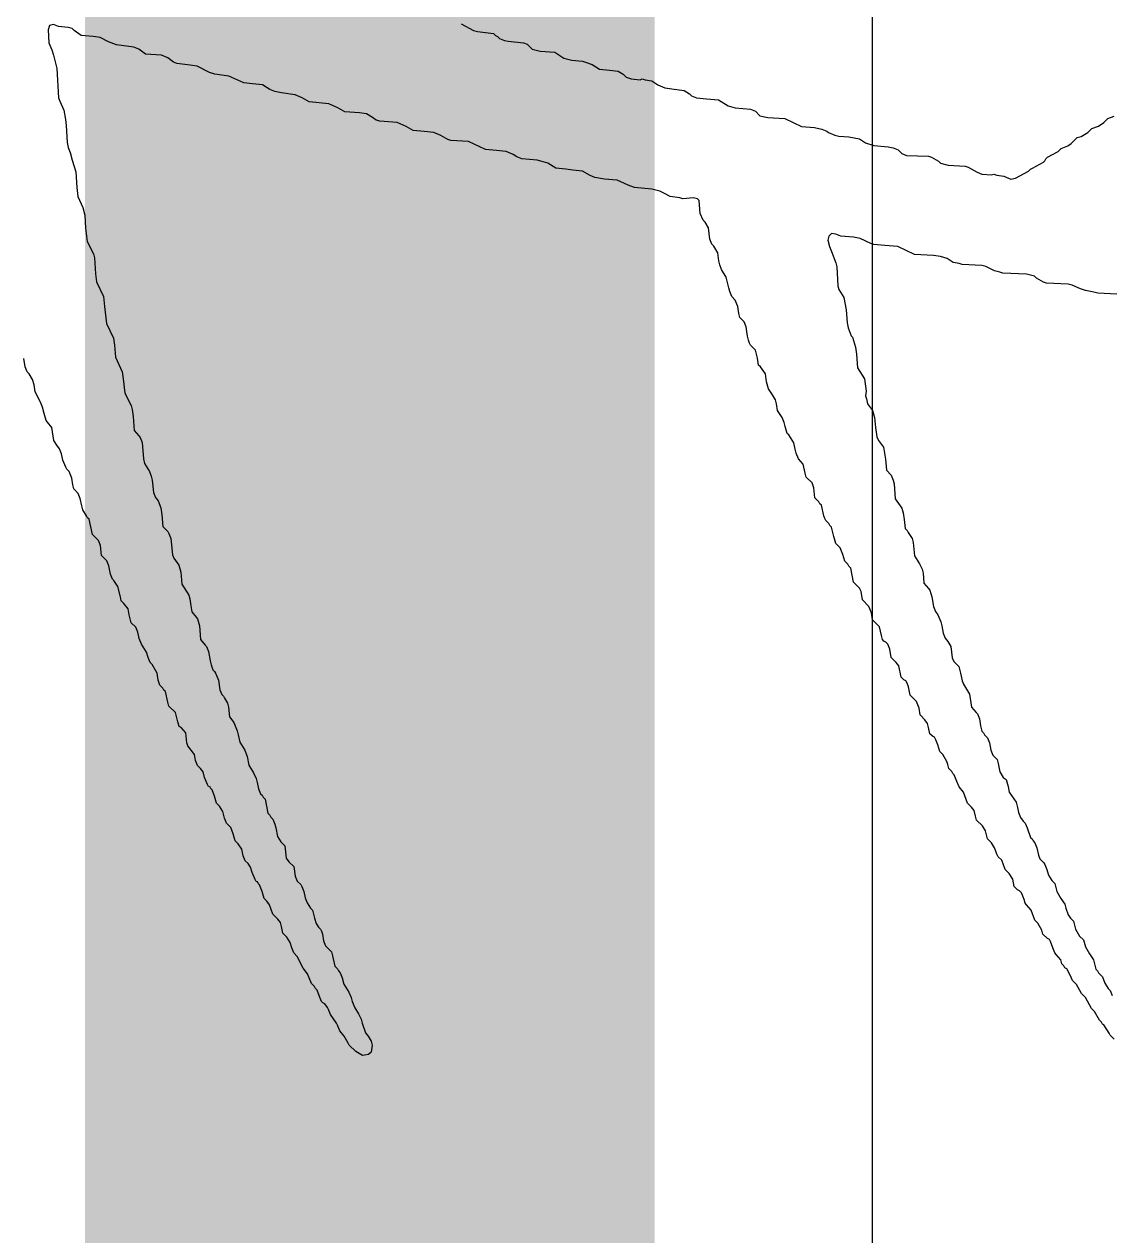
# Model space of a CAD drawing. Header units: inches. Extents: x 0 to 12.8, y -0.1 to 3.5.
# Drawn here: x 0.3237 to 0.4001, y 0.968 to 1.053 of the extents above; entities that cross this region are included whole.
import ezdxf

# ---------------------------------------------------------------- set-up
doc = ezdxf.new("R2010")
doc.units = ezdxf.units.IN
doc.header["$MEASUREMENT"] = 0
doc.layers.add('Bottom Layer', color=5, linetype='Continuous')
doc.layers.add('Bottom Overlay', color=54, linetype='Continuous')

msp = doc.modelspace()

# ---------------------------------------------------------------- linework, layer by layer
at = {"layer": 'Bottom Layer'}
msp.add_line((0.383302, 0.904), (0.383302, 1.498377), dxfattribs=at)
at = {"layer": 'Bottom Layer', "const_width": 0.04}
msp.add_lwpolyline([(0.348, 0.904), (0.348, 1.513)], dxfattribs=at)
at = {"layer": 'Bottom Overlay'}
for p, q in [((0.325516, 1.052962), (0.325411, 1.052649)), ((0.325794, 1.053031), (0.325516, 1.052962)), ((0.326142, 1.052892), (0.325794, 1.053031)), ((0.326838, 1.052823), (0.326142, 1.052892)), ((0.327116, 1.052753), (0.326838, 1.052823)), ((0.327255, 1.052614), (0.327116, 1.052753)), ((0.354426, 1.053066), (0.355296, 1.052614)), ((0.325411, 1.052649), (0.325481, 1.051744)), ((0.327742, 1.052266), (0.327255, 1.052614)), ((0.328577, 1.052196), (0.327742, 1.052266)), ((0.329064, 1.052127), (0.328577, 1.052196)), ((0.329655, 1.051814), (0.329064, 1.052127)), ((0.355296, 1.052614), (0.355574, 1.052544)), ((0.355574, 1.052544), (0.356687, 1.052405)), ((0.356687, 1.052405), (0.356826, 1.052266)), ((0.356826, 1.052266), (0.356966, 1.052196)), ((0.356966, 1.052196), (0.357105, 1.052057)), ((0.357105, 1.052057), (0.357453, 1.051918)), ((0.357453, 1.051918), (0.357731, 1.051849)), ((0.325481, 1.051744), (0.325689, 1.051257)), ((0.325689, 1.051257), (0.325794, 1.050874)), ((0.330212, 1.051605), (0.329655, 1.051814)), ((0.33143, 1.051431), (0.330212, 1.051605)), ((0.331778, 1.051292), (0.33143, 1.051431)), ((0.332265, 1.050944), (0.331778, 1.051292)), ((0.357731, 1.051849), (0.35881, 1.051744)), ((0.35881, 1.051744), (0.359053, 1.05164)), ((0.359053, 1.05164), (0.359401, 1.051292)), ((0.359401, 1.051292), (0.359958, 1.051153)), ((0.359958, 1.051153), (0.361001, 1.051083)), ((0.361001, 1.051083), (0.361627, 1.050666)), ((0.325794, 1.050874), (0.325863, 1.050596)), ((0.325863, 1.050596), (0.325968, 1.050213)), ((0.325968, 1.050213), (0.326037, 1.049935)), ((0.333378, 1.050874), (0.332265, 1.050944)), ((0.33383, 1.050701), (0.333378, 1.050874)), ((0.334213, 1.050387), (0.33383, 1.050701)), ((0.334456, 1.050283), (0.334213, 1.050387)), ((0.335396, 1.050179), (0.334456, 1.050283)), ((0.335883, 1.050109), (0.335396, 1.050179)), ((0.361627, 1.050666), (0.362184, 1.050527)), ((0.362184, 1.050527), (0.36295, 1.050457)), ((0.36295, 1.050457), (0.363158, 1.050387)), ((0.363158, 1.050387), (0.363611, 1.050213)), ((0.363611, 1.050213), (0.364132, 1.0499)), ((0.326037, 1.049935), (0.326142, 1.047883)), ((0.336753, 1.049657), (0.335883, 1.050109)), ((0.337135, 1.049552), (0.336753, 1.049657)), ((0.33811, 1.049413), (0.337135, 1.049552)), ((0.339153, 1.048926), (0.33811, 1.049413)), ((0.364132, 1.0499), (0.364828, 1.049831)), ((0.364828, 1.049831), (0.365454, 1.049761)), ((0.365454, 1.049761), (0.365802, 1.049552)), ((0.365802, 1.049552), (0.366011, 1.049344)), ((0.366011, 1.049344), (0.366359, 1.049205)), ((0.339779, 1.048857), (0.339153, 1.048926)), ((0.340475, 1.048787), (0.339779, 1.048857)), ((0.340997, 1.048474), (0.340475, 1.048787)), ((0.341345, 1.048335), (0.340997, 1.048474)), ((0.366359, 1.049205), (0.366985, 1.049135)), ((0.366985, 1.049135), (0.367124, 1.049205)), ((0.367124, 1.049205), (0.367333, 1.049135)), ((0.367333, 1.049135), (0.36782, 1.049065)), ((0.36782, 1.049065), (0.368238, 1.048787)), ((0.368238, 1.048787), (0.368725, 1.048578)), ((0.368725, 1.048578), (0.369212, 1.048509)), ((0.369212, 1.048509), (0.370082, 1.048404)), ((0.326142, 1.047883), (0.326246, 1.047639)), ((0.326246, 1.047639), (0.326524, 1.047013)), ((0.341797, 1.04823), (0.341345, 1.048335)), ((0.342771, 1.048091), (0.341797, 1.04823)), ((0.343258, 1.047883), (0.342771, 1.048091)), ((0.343745, 1.047604), (0.343258, 1.047883)), ((0.370082, 1.048404), (0.370464, 1.048161)), ((0.370464, 1.048161), (0.370603, 1.048022)), ((0.370603, 1.048022), (0.370951, 1.047883)), ((0.370951, 1.047883), (0.371647, 1.047813)), ((0.371647, 1.047813), (0.372482, 1.047743)), ((0.372482, 1.047743), (0.373178, 1.047326)), ((0.326524, 1.047013), (0.326629, 1.046352)), ((0.345137, 1.047465), (0.343745, 1.047604)), ((0.345763, 1.047187), (0.345137, 1.047465)), ((0.34625, 1.046908), (0.345763, 1.047187)), ((0.347294, 1.046839), (0.34625, 1.046908)), ((0.347781, 1.046769), (0.347294, 1.046839)), ((0.348199, 1.046491), (0.347781, 1.046769)), ((0.373178, 1.047326), (0.373665, 1.047187)), ((0.373665, 1.047187), (0.374743, 1.047082)), ((0.374743, 1.047082), (0.375091, 1.046943)), ((0.375091, 1.046943), (0.375404, 1.04663)), ((0.326629, 1.046352), (0.326698, 1.045934)), ((0.326698, 1.045934), (0.326768, 1.044751)), ((0.348442, 1.046317), (0.348199, 1.046491)), ((0.34872, 1.046247), (0.348442, 1.046317)), ((0.349938, 1.046143), (0.34872, 1.046247)), ((0.350564, 1.045865), (0.349938, 1.046143)), ((0.375404, 1.04663), (0.375961, 1.046491)), ((0.375961, 1.046491), (0.377144, 1.046421)), ((0.377144, 1.046421), (0.378327, 1.045865)), ((0.399166, 1.045899), (0.399549, 1.046143)), ((0.399549, 1.046143), (0.399827, 1.046421)), ((0.399827, 1.046421), (0.400279, 1.046595)), ((0.351051, 1.045586), (0.350564, 1.045865)), ((0.351817, 1.045517), (0.351051, 1.045586)), ((0.352513, 1.045447), (0.351817, 1.045517)), ((0.353, 1.045238), (0.352513, 1.045447)), ((0.353487, 1.04496), (0.353, 1.045238)), ((0.378327, 1.045865), (0.379231, 1.045795)), ((0.379231, 1.045795), (0.379753, 1.045691)), ((0.379753, 1.045691), (0.380101, 1.045552)), ((0.380101, 1.045552), (0.380205, 1.045447)), ((0.380205, 1.045447), (0.380658, 1.045273)), ((0.380658, 1.045273), (0.380936, 1.045204)), ((0.380936, 1.045204), (0.381632, 1.045134)), ((0.381632, 1.045134), (0.382397, 1.044995)), ((0.397253, 1.044682), (0.39767, 1.045099)), ((0.39767, 1.045099), (0.397948, 1.045169)), ((0.397948, 1.045169), (0.398435, 1.045447)), ((0.398435, 1.045447), (0.398714, 1.045726)), ((0.398714, 1.045726), (0.399166, 1.045899)), ((0.326768, 1.044751), (0.326838, 1.044404)), ((0.326838, 1.044404), (0.326977, 1.044056)), ((0.353695, 1.044891), (0.353487, 1.04496)), ((0.354948, 1.044821), (0.353695, 1.044891)), ((0.356131, 1.044264), (0.354948, 1.044821)), ((0.356896, 1.044195), (0.356131, 1.044264)), ((0.382397, 1.044995), (0.382815, 1.044717)), ((0.382815, 1.044717), (0.383406, 1.044543)), ((0.383406, 1.044543), (0.384415, 1.044438)), ((0.384415, 1.044438), (0.384763, 1.044369)), ((0.384763, 1.044369), (0.385111, 1.04423)), ((0.385111, 1.04423), (0.385354, 1.043986)), ((0.396348, 1.044125), (0.396557, 1.044334)), ((0.396557, 1.044334), (0.397009, 1.044508)), ((0.397009, 1.044508), (0.397253, 1.044682)), ((0.326977, 1.044056), (0.327116, 1.043499)), ((0.327116, 1.043499), (0.327359, 1.042699)), ((0.357592, 1.044125), (0.356896, 1.044195)), ((0.358079, 1.043916), (0.357592, 1.044125)), ((0.358322, 1.043743), (0.358079, 1.043916)), ((0.35867, 1.043603), (0.358322, 1.043743)), ((0.359749, 1.043499), (0.35867, 1.043603)), ((0.360027, 1.043429), (0.359749, 1.043499)), ((0.360514, 1.04329), (0.360027, 1.043429)), ((0.385354, 1.043986), (0.385702, 1.043847)), ((0.385702, 1.043847), (0.387233, 1.043777)), ((0.387233, 1.043777), (0.387442, 1.043708)), ((0.387442, 1.043708), (0.387929, 1.043429)), ((0.387929, 1.043429), (0.388068, 1.04329)), ((0.395304, 1.04336), (0.395409, 1.043464)), ((0.395409, 1.043464), (0.395478, 1.043603)), ((0.395478, 1.043603), (0.395583, 1.043708)), ((0.395583, 1.043708), (0.396348, 1.044125)), ((0.327359, 1.042699), (0.327429, 1.041586)), ((0.361071, 1.042942), (0.360514, 1.04329)), ((0.361767, 1.042873), (0.361071, 1.042942)), ((0.362254, 1.042803), (0.361767, 1.042873)), ((0.36295, 1.042734), (0.362254, 1.042803)), ((0.363471, 1.04242), (0.36295, 1.042734)), ((0.388068, 1.04329), (0.388625, 1.043151)), ((0.388625, 1.043151), (0.389807, 1.043081)), ((0.389807, 1.043081), (0.390016, 1.043012)), ((0.390016, 1.043012), (0.390642, 1.042664)), ((0.390642, 1.042664), (0.39099, 1.042525)), ((0.39099, 1.042525), (0.391651, 1.04249)), ((0.391651, 1.04249), (0.391825, 1.042525)), ((0.391825, 1.042525), (0.392034, 1.042455)), ((0.393356, 1.042247), (0.394261, 1.042734)), ((0.394261, 1.042734), (0.3944, 1.042873)), ((0.3944, 1.042873), (0.394539, 1.042942)), ((0.394539, 1.042942), (0.395304, 1.04336)), ((0.363819, 1.042281), (0.363471, 1.04242)), ((0.36448, 1.042177), (0.363819, 1.042281)), ((0.365385, 1.042107), (0.36448, 1.042177)), ((0.36615, 1.041759), (0.365385, 1.042107)), ((0.366602, 1.041586), (0.36615, 1.041759)), ((0.392034, 1.042455), (0.392521, 1.042386)), ((0.392521, 1.042386), (0.393008, 1.042177)), ((0.393008, 1.042177), (0.393356, 1.042247)), ((0.327429, 1.041586), (0.327499, 1.040959)), ((0.327499, 1.040959), (0.327846, 1.040194)), ((0.36782, 1.041481), (0.366602, 1.041586)), ((0.368377, 1.041342), (0.36782, 1.041481)), ((0.36869, 1.041168), (0.368377, 1.041342)), ((0.369107, 1.040959), (0.36869, 1.041168)), ((0.369768, 1.040855), (0.369107, 1.040959)), ((0.369977, 1.040785), (0.369768, 1.040855)), ((0.370742, 1.040855), (0.369977, 1.040785)), ((0.371021, 1.040785), (0.370742, 1.040855)), ((0.327846, 1.040194), (0.327986, 1.039637)), ((0.371125, 1.040681), (0.371021, 1.040785)), ((0.371195, 1.039776), (0.371125, 1.040681)), ((0.327986, 1.039637), (0.328055, 1.038733)), ((0.371403, 1.039289), (0.371195, 1.039776)), ((0.371543, 1.03915), (0.371403, 1.039289)), ((0.371786, 1.038768), (0.371543, 1.03915)), ((0.328055, 1.038733), (0.328159, 1.037793)), ((0.371891, 1.037967), (0.371786, 1.038768)), ((0.380414, 1.03835), (0.38024, 1.038176)), ((0.380727, 1.038315), (0.380414, 1.03835)), ((0.381075, 1.038176), (0.380727, 1.038315)), ((0.328159, 1.037793), (0.328612, 1.036924)), ((0.37203, 1.037619), (0.371891, 1.037967)), ((0.372169, 1.03748), (0.37203, 1.037619)), ((0.372447, 1.036993), (0.372169, 1.03748)), ((0.38024, 1.038176), (0.380171, 1.037898)), ((0.380171, 1.037898), (0.380275, 1.037446)), ((0.380275, 1.037446), (0.380414, 1.037098)), ((0.38198, 1.038107), (0.381075, 1.038176)), ((0.382432, 1.038002), (0.38198, 1.038107)), ((0.383197, 1.037654), (0.382432, 1.038002)), ((0.383406, 1.037585), (0.383197, 1.037654)), ((0.384171, 1.037515), (0.383406, 1.037585)), ((0.385076, 1.037446), (0.384171, 1.037515)), ((0.386259, 1.036889), (0.385076, 1.037446)), ((0.328612, 1.036924), (0.328681, 1.036645)), ((0.328681, 1.036645), (0.328751, 1.035532)), ((0.372517, 1.036437), (0.372447, 1.036993)), ((0.380414, 1.037098), (0.380727, 1.036297)), ((0.387581, 1.036819), (0.386259, 1.036889)), ((0.388068, 1.03675), (0.387581, 1.036819)), ((0.388555, 1.036611), (0.388068, 1.03675)), ((0.388972, 1.036332), (0.388555, 1.036611)), ((0.372586, 1.036158), (0.372517, 1.036437)), ((0.372691, 1.035845), (0.372586, 1.036158)), ((0.373039, 1.035289), (0.372691, 1.035845)), ((0.380727, 1.036297), (0.380797, 1.036019)), ((0.380797, 1.036019), (0.380866, 1.034697)), ((0.38939, 1.036263), (0.388972, 1.036332)), ((0.389599, 1.036193), (0.38939, 1.036263)), ((0.39099, 1.036123), (0.389599, 1.036193)), ((0.391269, 1.036054), (0.39099, 1.036123)), ((0.39186, 1.035741), (0.391269, 1.036054)), ((0.392243, 1.035636), (0.39186, 1.035741)), ((0.328751, 1.035532), (0.328821, 1.034975)), ((0.328821, 1.034975), (0.329308, 1.033932)), ((0.373213, 1.034558), (0.373039, 1.035289)), ((0.392452, 1.035567), (0.392243, 1.035636)), ((0.394121, 1.035497), (0.392452, 1.035567)), ((0.394678, 1.035358), (0.394121, 1.035497)), ((0.394817, 1.035219), (0.394678, 1.035358)), ((0.395304, 1.034941), (0.394817, 1.035219)), ((0.395513, 1.034871), (0.395304, 1.034941)), ((0.397044, 1.034801), (0.395513, 1.034871)), ((0.373282, 1.03428), (0.373213, 1.034558)), ((0.373421, 1.033932), (0.373282, 1.03428)), ((0.380866, 1.034697), (0.380936, 1.034419)), ((0.380936, 1.034419), (0.381284, 1.033862)), ((0.397322, 1.034732), (0.397044, 1.034801)), ((0.397913, 1.034488), (0.397322, 1.034732)), ((0.398261, 1.034349), (0.397913, 1.034488)), ((0.398853, 1.034245), (0.398261, 1.034349)), ((0.399131, 1.034175), (0.398853, 1.034245)), ((0.400453, 1.034106), (0.399131, 1.034175)), ((0.329308, 1.033932), (0.329377, 1.033236)), ((0.329377, 1.033236), (0.329516, 1.032053)), ((0.373665, 1.033688), (0.373421, 1.033932)), ((0.373839, 1.033236), (0.373665, 1.033688)), ((0.373908, 1.032749), (0.373839, 1.033236)), ((0.381284, 1.033862), (0.381458, 1.032992)), ((0.373978, 1.032471), (0.373908, 1.032749)), ((0.374291, 1.032157), (0.373978, 1.032471)), ((0.381458, 1.032992), (0.381527, 1.032088)), ((0.329516, 1.032053), (0.330003, 1.031009)), ((0.37443, 1.03181), (0.374291, 1.032157)), ((0.374535, 1.031149), (0.37443, 1.03181)), ((0.381527, 1.032088), (0.381597, 1.03174)), ((0.381597, 1.03174), (0.381806, 1.031183)), ((0.330003, 1.031009), (0.330073, 1.030522)), ((0.374604, 1.03087), (0.374535, 1.031149)), ((0.374674, 1.030661), (0.374604, 1.03087)), ((0.374743, 1.030522), (0.374674, 1.030661)), ((0.381806, 1.031183), (0.38191, 1.031079)), ((0.38191, 1.031079), (0.382119, 1.030383)), ((0.330073, 1.030522), (0.330143, 1.029687)), ((0.375091, 1.030174), (0.374743, 1.030522)), ((0.37523, 1.029618), (0.375091, 1.030174)), ((0.382119, 1.030383), (0.382188, 1.029896)), ((0.382188, 1.029896), (0.382258, 1.028922)), ((0.323811, 1.028992), (0.323706, 1.029583)), ((0.32395, 1.028644), (0.323811, 1.028992)), ((0.330143, 1.029687), (0.33063, 1.028644)), ((0.3753, 1.029131), (0.37523, 1.029618)), ((0.375439, 1.028992), (0.3753, 1.029131)), ((0.375787, 1.028504), (0.375439, 1.028992)), ((0.382258, 1.028922), (0.382745, 1.028157)), ((0.324089, 1.028504), (0.32395, 1.028644)), ((0.324333, 1.028122), (0.324089, 1.028504)), ((0.324437, 1.027739), (0.324333, 1.028122)), ((0.33063, 1.028644), (0.330699, 1.028157)), ((0.330699, 1.028157), (0.330804, 1.027148)), ((0.375857, 1.027948), (0.375787, 1.028504)), ((0.382745, 1.028157), (0.38285, 1.027287)), ((0.324507, 1.027252), (0.324437, 1.027739)), ((0.324889, 1.026521), (0.324507, 1.027252)), ((0.375996, 1.027461), (0.375857, 1.027948)), ((0.376274, 1.027043), (0.375996, 1.027461)), ((0.38285, 1.027287), (0.382815, 1.026974)), ((0.325028, 1.026174), (0.324889, 1.026521)), ((0.330804, 1.027148), (0.331256, 1.026278)), ((0.376483, 1.026695), (0.376274, 1.027043)), ((0.376553, 1.026417), (0.376483, 1.026695)), ((0.376622, 1.02593), (0.376553, 1.026417)), ((0.382815, 1.026974), (0.382884, 1.026765)), ((0.382884, 1.026765), (0.382954, 1.026417)), ((0.382954, 1.026417), (0.383302, 1.02593)), ((0.325133, 1.025721), (0.325028, 1.026174)), ((0.325272, 1.025234), (0.325133, 1.025721)), ((0.331256, 1.026278), (0.331325, 1.026)), ((0.331325, 1.026), (0.331395, 1.025513)), ((0.331395, 1.025513), (0.331465, 1.024538)), ((0.37697, 1.025443), (0.376622, 1.02593)), ((0.383302, 1.02593), (0.383441, 1.025443)), ((0.325376, 1.02513), (0.325272, 1.025234)), ((0.325689, 1.024747), (0.325376, 1.02513)), ((0.325829, 1.023843), (0.325689, 1.024747)), ((0.377109, 1.025095), (0.37697, 1.025443)), ((0.377179, 1.024817), (0.377109, 1.025095)), ((0.377318, 1.02433), (0.377179, 1.024817)), ((0.383441, 1.025443), (0.38351, 1.024747)), ((0.38351, 1.024747), (0.383615, 1.024086)), ((0.326037, 1.023495), (0.325829, 1.023843)), ((0.331465, 1.024538), (0.331778, 1.024156)), ((0.331778, 1.024156), (0.331882, 1.024051)), ((0.331882, 1.024051), (0.332021, 1.023703)), ((0.377422, 1.024225), (0.377318, 1.02433)), ((0.37777, 1.023669), (0.377422, 1.024225)), ((0.383615, 1.024086), (0.383719, 1.023843)), ((0.383719, 1.023843), (0.384067, 1.023356)), ((0.326211, 1.023251), (0.326037, 1.023495)), ((0.32635, 1.022903), (0.326211, 1.023251)), ((0.332021, 1.023703), (0.332126, 1.022555)), ((0.377875, 1.023216), (0.37777, 1.023669)), ((0.377944, 1.022938), (0.377875, 1.023216)), ((0.384067, 1.023356), (0.384206, 1.022521)), ((0.326455, 1.022451), (0.32635, 1.022903)), ((0.326663, 1.021964), (0.326455, 1.022451)), ((0.332126, 1.022555), (0.332195, 1.022207)), ((0.332195, 1.022207), (0.332543, 1.021651)), ((0.378118, 1.022555), (0.377944, 1.022938)), ((0.378431, 1.022173), (0.378118, 1.022555)), ((0.37857, 1.021546), (0.378431, 1.022173)), ((0.384206, 1.022521), (0.384276, 1.021755)), ((0.326733, 1.021825), (0.326663, 1.021964)), ((0.326907, 1.021651), (0.326733, 1.021825)), ((0.327081, 1.021199), (0.326907, 1.021651)), ((0.332543, 1.021651), (0.332647, 1.021338)), ((0.332647, 1.021338), (0.332717, 1.021059)), ((0.37864, 1.021268), (0.37857, 1.021546)), ((0.379057, 1.020851), (0.37864, 1.021268)), ((0.384276, 1.021755), (0.384624, 1.021407)), ((0.384624, 1.021407), (0.384763, 1.021059)), ((0.327151, 1.020711), (0.327081, 1.021199)), ((0.32722, 1.020433), (0.327151, 1.020711)), ((0.327533, 1.02012), (0.32722, 1.020433)), ((0.332717, 1.021059), (0.332821, 1.02019)), ((0.379196, 1.020503), (0.379057, 1.020851)), ((0.379266, 1.019807), (0.379196, 1.020503)), ((0.384763, 1.021059), (0.384833, 1.020781)), ((0.384833, 1.020781), (0.384902, 1.019737)), ((0.327672, 1.019772), (0.327533, 1.02012)), ((0.327777, 1.01925), (0.327672, 1.019772)), ((0.332821, 1.02019), (0.33296, 1.019842)), ((0.33296, 1.019842), (0.333135, 1.019598)), ((0.333135, 1.019598), (0.333343, 1.019111)), ((0.379544, 1.019529), (0.379266, 1.019807)), ((0.384902, 1.019737), (0.385354, 1.019076)), ((0.327846, 1.018972), (0.327777, 1.01925)), ((0.328125, 1.018555), (0.327846, 1.018972)), ((0.333343, 1.019111), (0.333413, 1.018624)), ((0.379614, 1.019389), (0.379544, 1.019529)), ((0.379718, 1.019285), (0.379614, 1.019389)), ((0.379892, 1.018555), (0.379718, 1.019285)), ((0.385354, 1.019076), (0.385459, 1.018763)), ((0.385459, 1.018763), (0.385528, 1.018276)), ((0.328194, 1.018415), (0.328125, 1.018555)), ((0.328299, 1.018311), (0.328194, 1.018415)), ((0.328542, 1.017232), (0.328299, 1.018311)), ((0.333413, 1.018624), (0.333482, 1.017789)), ((0.379962, 1.018346), (0.379892, 1.018555)), ((0.380032, 1.018207), (0.379962, 1.018346)), ((0.38024, 1.017998), (0.380032, 1.018207)), ((0.38031, 1.017859), (0.38024, 1.017998)), ((0.380414, 1.017754), (0.38031, 1.017859)), ((0.385528, 1.018276), (0.385598, 1.01765)), ((0.32896, 1.016815), (0.328542, 1.017232)), ((0.333482, 1.017789), (0.33383, 1.017441)), ((0.33383, 1.017441), (0.3339, 1.017302)), ((0.3339, 1.017302), (0.334039, 1.016954)), ((0.380518, 1.017372), (0.380414, 1.017754)), ((0.380588, 1.017093), (0.380518, 1.017372)), ((0.380727, 1.016606), (0.380588, 1.017093)), ((0.385598, 1.01765), (0.385737, 1.017511)), ((0.385737, 1.017511), (0.385807, 1.017372)), ((0.385807, 1.017372), (0.386085, 1.016954)), ((0.329099, 1.016467), (0.32896, 1.016815)), ((0.329168, 1.015771), (0.329099, 1.016467)), ((0.334039, 1.016954), (0.334143, 1.015806)), ((0.38104, 1.016293), (0.380727, 1.016606)), ((0.381214, 1.015841), (0.38104, 1.016293)), ((0.386085, 1.016954), (0.386155, 1.016676)), ((0.386155, 1.016676), (0.386259, 1.015737)), ((0.329551, 1.015389), (0.329168, 1.015771)), ((0.32969, 1.015041), (0.329551, 1.015389)), ((0.334143, 1.015806), (0.334248, 1.015563)), ((0.334248, 1.015563), (0.334596, 1.015076)), ((0.381354, 1.015354), (0.381214, 1.015841)), ((0.381562, 1.015145), (0.381354, 1.015354)), ((0.386259, 1.015737), (0.386607, 1.01518)), ((0.329795, 1.014449), (0.32969, 1.015041)), ((0.334596, 1.015076), (0.334735, 1.014588)), ((0.334735, 1.014588), (0.334804, 1.013753)), ((0.381632, 1.015006), (0.381562, 1.015145)), ((0.381771, 1.014867), (0.381632, 1.015006)), ((0.38198, 1.013893), (0.381771, 1.014867)), ((0.386607, 1.01518), (0.386781, 1.014797)), ((0.386781, 1.014797), (0.38685, 1.014519)), ((0.38685, 1.014519), (0.38692, 1.013823)), ((0.329934, 1.014101), (0.329795, 1.014449)), ((0.330038, 1.013997), (0.329934, 1.014101)), ((0.330317, 1.01358), (0.330038, 1.013997)), ((0.334804, 1.013753), (0.335292, 1.012988)), ((0.382397, 1.013475), (0.38198, 1.013893)), ((0.38692, 1.013823), (0.387233, 1.01344)), ((0.330491, 1.012849), (0.330317, 1.01358)), ((0.33056, 1.012571), (0.330491, 1.012849)), ((0.335292, 1.012988), (0.335361, 1.01271)), ((0.382502, 1.013232), (0.382397, 1.013475)), ((0.382606, 1.01264), (0.382502, 1.013232)), ((0.387233, 1.01344), (0.387337, 1.013336)), ((0.387337, 1.013336), (0.387477, 1.012849)), ((0.387477, 1.012849), (0.387581, 1.012188)), ((0.330734, 1.012397), (0.33056, 1.012571)), ((0.331047, 1.012014), (0.330734, 1.012397)), ((0.331117, 1.011597), (0.331047, 1.012014)), ((0.335361, 1.01271), (0.335431, 1.012223)), ((0.335431, 1.012223), (0.3355, 1.011805)), ((0.383058, 1.012188), (0.382606, 1.01264)), ((0.383232, 1.011736), (0.383058, 1.012188)), ((0.387581, 1.012188), (0.38772, 1.01184)), ((0.331256, 1.01104), (0.331117, 1.011597)), ((0.3355, 1.011805), (0.335813, 1.011423)), ((0.335813, 1.011423), (0.335918, 1.011318)), ((0.335918, 1.011318), (0.336057, 1.010831)), ((0.383302, 1.011249), (0.383232, 1.011736)), ((0.383789, 1.010762), (0.383302, 1.011249)), ((0.38772, 1.01184), (0.387894, 1.011597)), ((0.387894, 1.011597), (0.388103, 1.01111)), ((0.388103, 1.01111), (0.388172, 1.010831)), ((0.331569, 1.010727), (0.331256, 1.01104)), ((0.331708, 1.010379), (0.331569, 1.010727)), ((0.331813, 1.009927), (0.331708, 1.010379)), ((0.336057, 1.010831), (0.336126, 1.009857)), ((0.383928, 1.010135), (0.383789, 1.010762)), ((0.388172, 1.010831), (0.388277, 1.010309)), ((0.388277, 1.010309), (0.388416, 1.009961)), ((0.331986, 1.009544), (0.331813, 1.009927)), ((0.332334, 1.008987), (0.331986, 1.009544)), ((0.336126, 1.009857), (0.33644, 1.009474)), ((0.33644, 1.009474), (0.336544, 1.00937)), ((0.336544, 1.00937), (0.336683, 1.009022)), ((0.383997, 1.009857), (0.383928, 1.010135)), ((0.384102, 1.009753), (0.383997, 1.009857)), ((0.384241, 1.009683), (0.384102, 1.009753)), ((0.38438, 1.009544), (0.384241, 1.009683)), ((0.384519, 1.009196), (0.38438, 1.009544)), ((0.388416, 1.009961), (0.38859, 1.009718)), ((0.38859, 1.009718), (0.388799, 1.00937)), ((0.388799, 1.00937), (0.388903, 1.00857)), ((0.332439, 1.008605), (0.332334, 1.008987)), ((0.332578, 1.008257), (0.332439, 1.008605)), ((0.336683, 1.009022), (0.336788, 1.008361)), ((0.384624, 1.008605), (0.384519, 1.009196)), ((0.384972, 1.008257), (0.384624, 1.008605)), ((0.388903, 1.00857), (0.389007, 1.008326)), ((0.332717, 1.008117), (0.332578, 1.008257)), ((0.333065, 1.007491), (0.332717, 1.008117)), ((0.336788, 1.008361), (0.336857, 1.008083)), ((0.336857, 1.008083), (0.336996, 1.007735)), ((0.336996, 1.007735), (0.337101, 1.00763)), ((0.385146, 1.008013), (0.384972, 1.008257)), ((0.38532, 1.007213), (0.385146, 1.008013)), ((0.389007, 1.008326), (0.389355, 1.007978)), ((0.389355, 1.007978), (0.389494, 1.007491)), ((0.333135, 1.007004), (0.333065, 1.007491)), ((0.333274, 1.006656), (0.333135, 1.007004)), ((0.337101, 1.00763), (0.33717, 1.007491)), ((0.33717, 1.007491), (0.337379, 1.007004)), ((0.337379, 1.007004), (0.337483, 1.006343)), ((0.385493, 1.007039), (0.38532, 1.007213)), ((0.385633, 1.006969), (0.385493, 1.007039)), ((0.385737, 1.006795), (0.385633, 1.006969)), ((0.389494, 1.007491), (0.389599, 1.006969)), ((0.389599, 1.006969), (0.389703, 1.006726)), ((0.333482, 1.006448), (0.333274, 1.006656)), ((0.333552, 1.006308), (0.333482, 1.006448)), ((0.333656, 1.006204), (0.333552, 1.006308)), ((0.33383, 1.005473), (0.333656, 1.006204)), ((0.337483, 1.006343), (0.337622, 1.005995)), ((0.337622, 1.005995), (0.337727, 1.005891)), ((0.385841, 1.006552), (0.385737, 1.006795)), ((0.385946, 1.005961), (0.385841, 1.006552)), ((0.386398, 1.005508), (0.385946, 1.005961)), ((0.389703, 1.006726), (0.390121, 1.00603)), ((0.390121, 1.00603), (0.39026, 1.005126)), ((0.3339, 1.005195), (0.33383, 1.005473)), ((0.334352, 1.004743), (0.3339, 1.005195)), ((0.337727, 1.005891), (0.337796, 1.005752)), ((0.337796, 1.005752), (0.338005, 1.005404)), ((0.338005, 1.005404), (0.338075, 1.005126)), ((0.338075, 1.005126), (0.338144, 1.00443)), ((0.386572, 1.005056), (0.386398, 1.005508)), ((0.39026, 1.005126), (0.390573, 1.004743)), ((0.334456, 1.00436), (0.334352, 1.004743)), ((0.334526, 1.004082), (0.334456, 1.00436)), ((0.338144, 1.00443), (0.338457, 1.004047)), ((0.386642, 1.004569), (0.386572, 1.005056)), ((0.386989, 1.004221), (0.386642, 1.004569)), ((0.390573, 1.004743), (0.390677, 1.004638)), ((0.390677, 1.004638), (0.390816, 1.004291)), ((0.390816, 1.004291), (0.390886, 1.003804)), ((0.33463, 1.003769), (0.334526, 1.004082)), ((0.33477, 1.003699), (0.33463, 1.003769)), ((0.335083, 1.003316), (0.33477, 1.003699)), ((0.338457, 1.004047), (0.338701, 1.003456)), ((0.338701, 1.003456), (0.33877, 1.003177)), ((0.387163, 1.003977), (0.386989, 1.004221)), ((0.387233, 1.003699), (0.387163, 1.003977)), ((0.387337, 1.003247), (0.387233, 1.003699)), ((0.390886, 1.003804), (0.39099, 1.003421)), ((0.39099, 1.003421), (0.391095, 1.003316)), ((0.335152, 1.002621), (0.335083, 1.003316)), ((0.335222, 1.002412), (0.335152, 1.002621)), ((0.33877, 1.003177), (0.338875, 1.002655)), ((0.338875, 1.002655), (0.339223, 1.002099)), ((0.387511, 1.003073), (0.387337, 1.003247)), ((0.387651, 1.003003), (0.387511, 1.003073)), ((0.387755, 1.002829), (0.387651, 1.003003)), ((0.387894, 1.002482), (0.387755, 1.002829)), ((0.391095, 1.003316), (0.391164, 1.003177)), ((0.391164, 1.003177), (0.391373, 1.002969)), ((0.391373, 1.002969), (0.391512, 1.002621)), ((0.391512, 1.002621), (0.391617, 1.002099)), ((0.335709, 1.001786), (0.335222, 1.002412)), ((0.335778, 1.001368), (0.335709, 1.001786)), ((0.339223, 1.002099), (0.339397, 1.001647)), ((0.388033, 1.001994), (0.387894, 1.002482)), ((0.388242, 1.001786), (0.388033, 1.001994)), ((0.38852, 1.001299), (0.388242, 1.001786)), ((0.391617, 1.002099), (0.391756, 1.001751)), ((0.391756, 1.001751), (0.392069, 1.001438)), ((0.335918, 1.00102), (0.335778, 1.001368)), ((0.336126, 1.000812), (0.335918, 1.00102)), ((0.339397, 1.001647), (0.339501, 1.001055)), ((0.339501, 1.001055), (0.339849, 1.000498)), ((0.38859, 1.00109), (0.38852, 1.001299)), ((0.388659, 1.000812), (0.38859, 1.00109)), ((0.392069, 1.001438), (0.392138, 1.001159)), ((0.392138, 1.001159), (0.392243, 1.000568)), ((0.3363, 1.000568), (0.336126, 1.000812)), ((0.336405, 1.000185), (0.3363, 1.000568)), ((0.336614, 0.999698), (0.336405, 1.000185)), ((0.339849, 1.000498), (0.340023, 1.000116)), ((0.340023, 1.000116), (0.340093, 0.999838)), ((0.388868, 1.000603), (0.388659, 1.000812)), ((0.388938, 1.000464), (0.388868, 1.000603)), ((0.389042, 1.000359), (0.388938, 1.000464)), ((0.389216, 0.999907), (0.389042, 1.000359)), ((0.392243, 1.000568), (0.392486, 1.000185)), ((0.392486, 1.000185), (0.392695, 1.000046)), ((0.392695, 1.000046), (0.392834, 0.999559)), ((0.336683, 0.999559), (0.336614, 0.999698)), ((0.336788, 0.999524), (0.336683, 0.999559)), ((0.336822, 0.99942), (0.336788, 0.999524)), ((0.336927, 0.999316), (0.336822, 0.99942)), ((0.337101, 0.998863), (0.336927, 0.999316)), ((0.340093, 0.999838), (0.340197, 0.999385)), ((0.340197, 0.999385), (0.340336, 0.999037)), ((0.38939, 0.999524), (0.389216, 0.999907)), ((0.389703, 0.999142), (0.38939, 0.999524)), ((0.392834, 0.999559), (0.392904, 0.999142)), ((0.33724, 0.998376), (0.337101, 0.998863)), ((0.337448, 0.998168), (0.33724, 0.998376)), ((0.340336, 0.999037), (0.34044, 0.998933)), ((0.34044, 0.998933), (0.34051, 0.998794)), ((0.34051, 0.998794), (0.340649, 0.998655)), ((0.340649, 0.998655), (0.340858, 0.99768)), ((0.389981, 0.998376), (0.389703, 0.999142)), ((0.39026, 0.998098), (0.389981, 0.998376)), ((0.392904, 0.999142), (0.393391, 0.998446)), ((0.393391, 0.998446), (0.393495, 0.998063)), ((0.337692, 0.997785), (0.337448, 0.998168)), ((0.337796, 0.997333), (0.337692, 0.997785)), ((0.340858, 0.99768), (0.340997, 0.997541)), ((0.340997, 0.997541), (0.341067, 0.997402)), ((0.390434, 0.997854), (0.39026, 0.998098)), ((0.390538, 0.997472), (0.390434, 0.997854)), ((0.390608, 0.997193), (0.390538, 0.997472)), ((0.393495, 0.998063), (0.393565, 0.997715)), ((0.393565, 0.997715), (0.393704, 0.997367)), ((0.337935, 0.996985), (0.337796, 0.997333)), ((0.338249, 0.996672), (0.337935, 0.996985)), ((0.338423, 0.996219), (0.338249, 0.996672)), ((0.341067, 0.997402), (0.341206, 0.997263)), ((0.341206, 0.997263), (0.341345, 0.996915)), ((0.341345, 0.996915), (0.341415, 0.996637)), ((0.341415, 0.996637), (0.341519, 0.996045)), ((0.391025, 0.996776), (0.390608, 0.997193)), ((0.391234, 0.996428), (0.391025, 0.996776)), ((0.393704, 0.997367), (0.393878, 0.997124)), ((0.393878, 0.997124), (0.394017, 0.996985)), ((0.394017, 0.996985), (0.394156, 0.996637)), ((0.394156, 0.996637), (0.3944, 0.995976)), ((0.338562, 0.995732), (0.338423, 0.996219)), ((0.341519, 0.996045), (0.341762, 0.995663)), ((0.391373, 0.995871), (0.391234, 0.996428)), ((0.391651, 0.995593), (0.391373, 0.995871)), ((0.3944, 0.995976), (0.394504, 0.995871)), ((0.394504, 0.995871), (0.394574, 0.995732)), ((0.33877, 0.995524), (0.338562, 0.995732)), ((0.339014, 0.995141), (0.33877, 0.995524)), ((0.339118, 0.994689), (0.339014, 0.995141)), ((0.341762, 0.995663), (0.342041, 0.995384)), ((0.342041, 0.995384), (0.342145, 0.994515)), ((0.39186, 0.995245), (0.391651, 0.995593)), ((0.392069, 0.994758), (0.39186, 0.995245)), ((0.394574, 0.995732), (0.394713, 0.995593)), ((0.394713, 0.995593), (0.394852, 0.995245)), ((0.394852, 0.995245), (0.394956, 0.994723)), ((0.339257, 0.994341), (0.339118, 0.994689)), ((0.339466, 0.994132), (0.339257, 0.994341)), ((0.33964, 0.993888), (0.339466, 0.994132)), ((0.342145, 0.994515), (0.342319, 0.994271)), ((0.342319, 0.994271), (0.342667, 0.993923)), ((0.392138, 0.994619), (0.392069, 0.994758)), ((0.392382, 0.994375), (0.392138, 0.994619)), ((0.392626, 0.993714), (0.392382, 0.994375)), ((0.394956, 0.994723), (0.395061, 0.99448)), ((0.395061, 0.99448), (0.395339, 0.994201)), ((0.395339, 0.994201), (0.395409, 0.994062)), ((0.395409, 0.994062), (0.395548, 0.993714)), ((0.339745, 0.993506), (0.33964, 0.993888)), ((0.339953, 0.993019), (0.339745, 0.993506)), ((0.342667, 0.993923), (0.342771, 0.993262)), ((0.342771, 0.993262), (0.342911, 0.992914)), ((0.392904, 0.993436), (0.392626, 0.993714)), ((0.393147, 0.993053), (0.392904, 0.993436)), ((0.395548, 0.993714), (0.395652, 0.993332)), ((0.395652, 0.993332), (0.395896, 0.992949)), ((0.340023, 0.99288), (0.339953, 0.993019)), ((0.340127, 0.992845), (0.340023, 0.99288)), ((0.340162, 0.99274), (0.340127, 0.992845)), ((0.340267, 0.992636), (0.340162, 0.99274)), ((0.34044, 0.992184), (0.340267, 0.992636)), ((0.342911, 0.992914), (0.343154, 0.992671)), ((0.343154, 0.992671), (0.343224, 0.992532)), ((0.343224, 0.992532), (0.343363, 0.992184)), ((0.393252, 0.992532), (0.393147, 0.993053)), ((0.393495, 0.992288), (0.393252, 0.992532)), ((0.395896, 0.992949), (0.396105, 0.99274)), ((0.396105, 0.99274), (0.396244, 0.992184)), ((0.34058, 0.991697), (0.34044, 0.992184)), ((0.340788, 0.991488), (0.34058, 0.991697)), ((0.343363, 0.992184), (0.343467, 0.991731)), ((0.343467, 0.991731), (0.343606, 0.991383)), ((0.393634, 0.992219), (0.393495, 0.992288)), ((0.393773, 0.992079), (0.393634, 0.992219)), ((0.393948, 0.991627), (0.393773, 0.992079)), ((0.394017, 0.991349), (0.393948, 0.991627)), ((0.396244, 0.992184), (0.396522, 0.991697)), ((0.396522, 0.991697), (0.3968, 0.991279)), ((0.340962, 0.991244), (0.340788, 0.991488)), ((0.341206, 0.990583), (0.340962, 0.991244)), ((0.343606, 0.991383), (0.34385, 0.991001)), ((0.34385, 0.991001), (0.343989, 0.990862)), ((0.343989, 0.990862), (0.344128, 0.990305)), ((0.394121, 0.991244), (0.394017, 0.991349)), ((0.394435, 0.990862), (0.394121, 0.991244)), ((0.394713, 0.990166), (0.394435, 0.990862)), ((0.3968, 0.991279), (0.39687, 0.991001)), ((0.39687, 0.991001), (0.397044, 0.990549)), ((0.341554, 0.990235), (0.341206, 0.990583)), ((0.341728, 0.989992), (0.341554, 0.990235)), ((0.341797, 0.989714), (0.341728, 0.989992)), ((0.344128, 0.990305), (0.344232, 0.989922)), ((0.344232, 0.989922), (0.344407, 0.989679)), ((0.394922, 0.989957), (0.394713, 0.990166)), ((0.3952, 0.98947), (0.394922, 0.989957)), ((0.397044, 0.990549), (0.397218, 0.990305)), ((0.397218, 0.990305), (0.397427, 0.990096)), ((0.397427, 0.990096), (0.397566, 0.98954)), ((0.341902, 0.989261), (0.341797, 0.989714)), ((0.34218, 0.988983), (0.341902, 0.989261)), ((0.342423, 0.9886), (0.34218, 0.988983)), ((0.344407, 0.989679), (0.344546, 0.98954)), ((0.344546, 0.98954), (0.344615, 0.989401)), ((0.344615, 0.989401), (0.344685, 0.989192)), ((0.344685, 0.989192), (0.344754, 0.988705)), ((0.395269, 0.989192), (0.3952, 0.98947)), ((0.395583, 0.988879), (0.395269, 0.989192)), ((0.397566, 0.98954), (0.397844, 0.989053)), ((0.397844, 0.989053), (0.398122, 0.988774)), ((0.342528, 0.988218), (0.342423, 0.9886)), ((0.342667, 0.98787), (0.342528, 0.988218)), ((0.344754, 0.988705), (0.344894, 0.988357)), ((0.344894, 0.988357), (0.345311, 0.987939)), ((0.395722, 0.988809), (0.395583, 0.988879)), ((0.395791, 0.98867), (0.395722, 0.988809)), ((0.395965, 0.988218), (0.395791, 0.98867)), ((0.396105, 0.98787), (0.395965, 0.988218)), ((0.398122, 0.988774), (0.398261, 0.988287)), ((0.398261, 0.988287), (0.39854, 0.9878)), ((0.342911, 0.987626), (0.342667, 0.98787)), ((0.343328, 0.986791), (0.342911, 0.987626)), ((0.345311, 0.987939), (0.345381, 0.987661)), ((0.345381, 0.987661), (0.345554, 0.98693)), ((0.396209, 0.987765), (0.396105, 0.98787)), ((0.396522, 0.987383), (0.396209, 0.987765)), ((0.396591, 0.987104), (0.396522, 0.987383)), ((0.39854, 0.9878), (0.398818, 0.987383)), ((0.398818, 0.987383), (0.398888, 0.987104)), ((0.343641, 0.986409), (0.343328, 0.986791)), ((0.343919, 0.985713), (0.343641, 0.986409)), ((0.345554, 0.98693), (0.345728, 0.986756)), ((0.345728, 0.986756), (0.345798, 0.986617)), ((0.345798, 0.986617), (0.345937, 0.986478)), ((0.345937, 0.986478), (0.346076, 0.98613)), ((0.396731, 0.986965), (0.396591, 0.987104)), ((0.3968, 0.986826), (0.396731, 0.986965)), ((0.396939, 0.986756), (0.3968, 0.986826)), ((0.397218, 0.986269), (0.396939, 0.986756)), ((0.398888, 0.987104), (0.398992, 0.986722)), ((0.398992, 0.986722), (0.399096, 0.986617)), ((0.399096, 0.986617), (0.399166, 0.986478)), ((0.399166, 0.986478), (0.399444, 0.9862)), ((0.344128, 0.985504), (0.343919, 0.985713)), ((0.346076, 0.98613), (0.346181, 0.985678)), ((0.346181, 0.985678), (0.346529, 0.985121)), ((0.397357, 0.985922), (0.397218, 0.986269)), ((0.397635, 0.985643), (0.397357, 0.985922)), ((0.397983, 0.985017), (0.397635, 0.985643)), ((0.399444, 0.9862), (0.399618, 0.985747)), ((0.399618, 0.985747), (0.399862, 0.985365)), ((0.344198, 0.985365), (0.344128, 0.985504)), ((0.344302, 0.98526), (0.344198, 0.985365)), ((0.344476, 0.984808), (0.344302, 0.98526)), ((0.344615, 0.98446), (0.344476, 0.984808)), ((0.346529, 0.985121), (0.346703, 0.984739)), ((0.346703, 0.984739), (0.346772, 0.98446)), ((0.398261, 0.984739), (0.397983, 0.985017)), ((0.398679, 0.983973), (0.398261, 0.984739)), ((0.399862, 0.985365), (0.400001, 0.985226)), ((0.400001, 0.985226), (0.40014, 0.984878)), ((0.34472, 0.984356), (0.344615, 0.98446)), ((0.344859, 0.984286), (0.34472, 0.984356)), ((0.345033, 0.984043), (0.344859, 0.984286)), ((0.345102, 0.983904), (0.345033, 0.984043)), ((0.345241, 0.983556), (0.345102, 0.983904)), ((0.346772, 0.98446), (0.346946, 0.984008)), ((0.346946, 0.984008), (0.347224, 0.983591)), ((0.398888, 0.983765), (0.398679, 0.983973)), ((0.345659, 0.98293), (0.345241, 0.983556)), ((0.347224, 0.983591), (0.347398, 0.983208)), ((0.347398, 0.983208), (0.347468, 0.98293)), ((0.399236, 0.983138), (0.398888, 0.983765)), ((0.399375, 0.982999), (0.399236, 0.983138)), ((0.399444, 0.98286), (0.399375, 0.982999)), ((0.345728, 0.98279), (0.345659, 0.98293)), ((0.345902, 0.982408), (0.345728, 0.98279)), ((0.346216, 0.982025), (0.345902, 0.982408)), ((0.347468, 0.98293), (0.347712, 0.982268)), ((0.347712, 0.982268), (0.347886, 0.982025)), ((0.399549, 0.982825), (0.399444, 0.98286)), ((0.399931, 0.982234), (0.399549, 0.982825)), ((0.400001, 0.982095), (0.399931, 0.982234)), ((0.346494, 0.981538), (0.346216, 0.982025)), ((0.346564, 0.981399), (0.346494, 0.981538)), ((0.347016, 0.980947), (0.346564, 0.981399)), ((0.347886, 0.982025), (0.348094, 0.981677)), ((0.348094, 0.981677), (0.348164, 0.981399)), ((0.348164, 0.981399), (0.348094, 0.980912)), ((0.400279, 0.981816), (0.400001, 0.982095)), ((0.347503, 0.980668), (0.347016, 0.980947)), ((0.34792, 0.980738), (0.347503, 0.980668)), ((0.348094, 0.980912), (0.34792, 0.980738))]:
    msp.add_line(p, q, dxfattribs=at)

doc.saveas('drawing.dxf')
